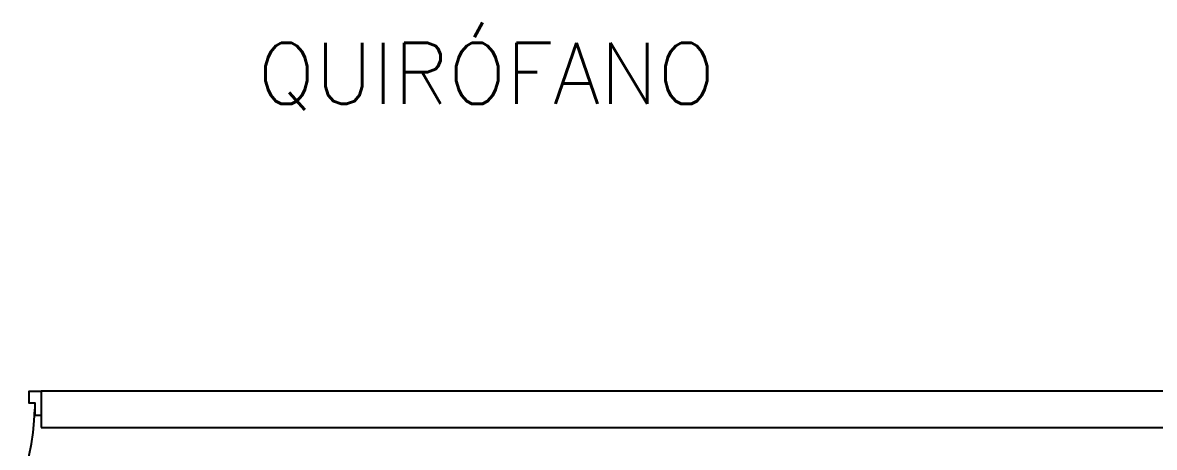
# Model space of a CAD drawing. Header units: metres. Extents: x -39 to 21688, y -24 to 9022.
# Drawn here: x 304.77 to 309.41, y 4.069 to 5.81 of the extents above; entities that cross this region are included whole.
import ezdxf

# ---------------------------------------------------------------- set-up
doc = ezdxf.new("R2010")
doc.units = ezdxf.units.M
doc.header["$MEASUREMENT"] = 0
for name, color, linetype in [('AN-TEXTO', 3, 'Continuous'), ('AR-MUROS', 6, 'Continuous'), ('AR-PUERTAS', 2, 'Continuous')]:
    doc.layers.add(name, color=color, linetype=linetype)
doc.styles.add('REGULAR-2.5', font='romans.shx', dxfattribs={"height": 2.5})

# ---------------------------------------------------------------- blocks, each defined once
blk = doc.blocks.new('AR-PUERTA 1')
at = {"layer": 'AR-PUERTAS', "linetype": 'Continuous'}
for points in [[(0.9542, 0.0333), (0.9542, 0.9576), (0.9292, 0.9576), (0.9292, 0.0333)], [(0.0042, 0.0583), (0.0042, 0.0083), (0.0291, 0.0083), (0.0291, -0.0416), (-0.0208, -0.0416), (-0.0208, 0.0583)], [(0.9292, 0.0083), (0.9292, -0.0416), (0.9792, -0.0416), (0.9792, 0.0583), (0.9542, 0.0583), (0.9542, 0.0083)]]:
    blk.add_lwpolyline(points, close=True, dxfattribs=at)
blk.add_arc((0.9542, 0.0083), 0.9493, 89.9989, 178.4932, dxfattribs=at)

msp = doc.modelspace()

# ---------------------------------------------------------------- linework, layer by layer
at = {"layer": 'AR-MUROS'}
for p, q in [((310.46559, 4.3001), (304.8467, 4.3001)), ((304.8467, 4.3001), (304.8467, 4.1501)), ((304.8467, 4.1501), (313.23608, 4.1501))]:
    msp.add_line(p, q, dxfattribs=at)

# ---------------------------------------------------------------- block references
at = {"layer": 'AR-MUROS', "rotation": 180}
msp.add_blockref('AR-PUERTA 1', (304.82588, 4.25846), dxfattribs=at)

# ---------------------------------------------------------------- texts
at = {"layer": 'AN-TEXTO', "insert": (304.96532, 5.72666), "char_height": 0.25, "attachment_point": 1, "style": 'REGULAR-2.5'}
msp.add_mtext_dynamic_manual_height_columns('\\pi0.76848;QUIRÓFANO ', width=3.5369651, gutter_width=1.25, heights=[0], dxfattribs=at)

doc.saveas('drawing.dxf')
